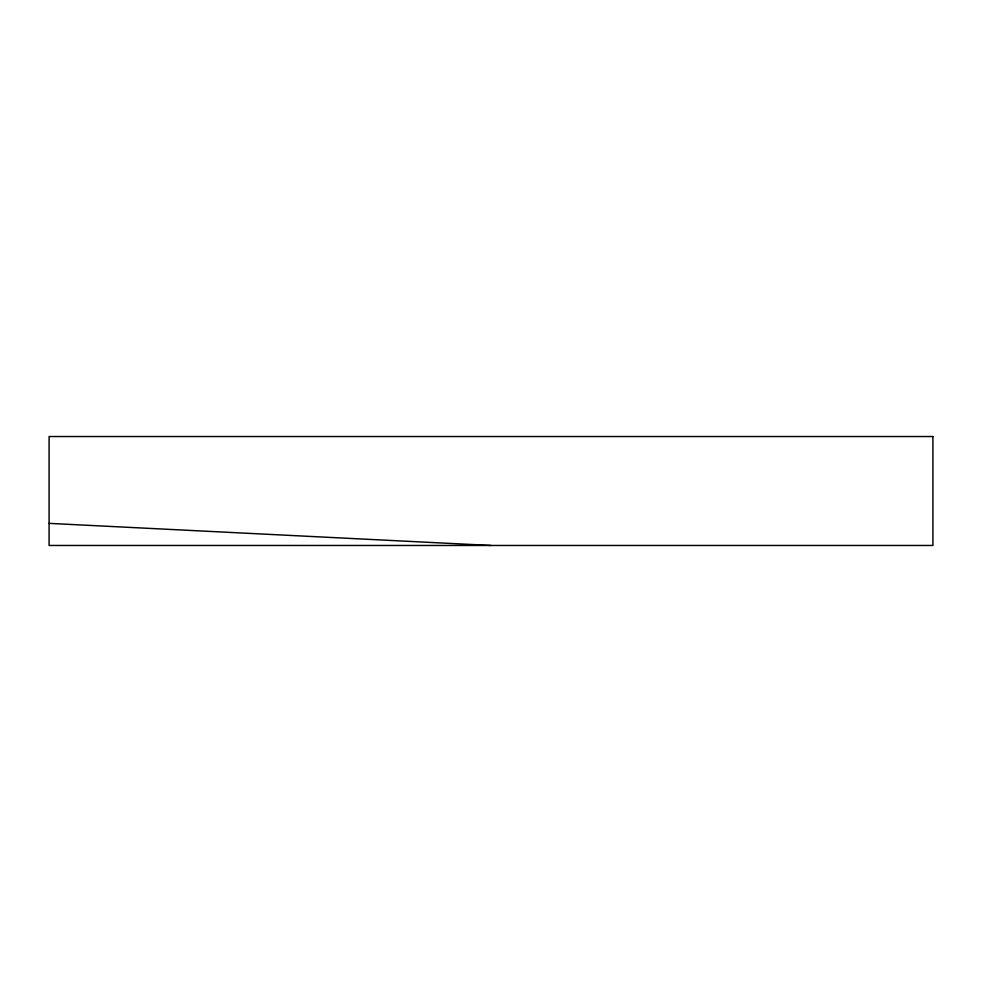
<?xml version="1.0" encoding="UTF-8"?>
<svg xmlns="http://www.w3.org/2000/svg" width="982" height="982" viewBox="0 0 982 982"><rect width="100%" height="100%" fill="white"/><g stroke="black" fill="none" stroke-linecap="round" stroke-linejoin="round"><path stroke-width="1.47" d="M49.1 523.369L491 545.464M932.9 436.536L49.1 436.536L49.1 545.464L932.9 545.464L932.9 436.536"/></g></svg>
